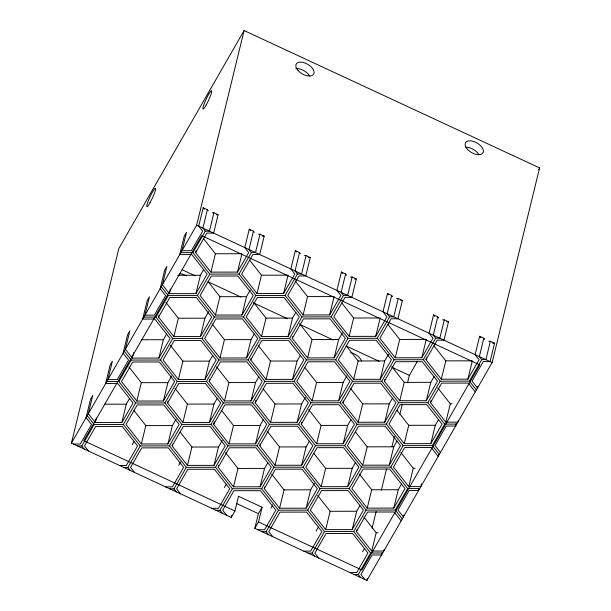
<?xml version="1.0" encoding="UTF-8"?>
<svg xmlns="http://www.w3.org/2000/svg" width="611" height="611" viewBox="0 0 611 611"><rect width="100%" height="100%" fill="white"/><g stroke="black" fill="none" stroke-linecap="round" stroke-linejoin="round"><path stroke-width="0.92" d="M71.418 443.097L118.862 248.448L244.095 30.55L539.582 167.903L492.138 362.552L366.906 580.45L254.825 528.347L258.407 513.66L262.088 507.252L238.519 496.292L234.937 510.987L231.248 517.395L71.418 443.097L196.643 225.199L244.095 30.55M208.328 210.955L207.366 209.733L203.18 207.793L198.705 226.154L202.631 231.149L191.403 250.678L181.994 250.693L186.47 232.333L184.224 236.236L179.749 254.596L191.816 254.588L207.144 274.087L195.925 293.616L169.369 293.647L162.396 284.787L166.879 266.419L164.634 270.329L160.151 288.69L165.589 295.602L154.362 315.139L144.952 315.146L149.428 296.786L147.182 300.688L142.707 319.057L154.774 319.041L170.102 338.54L158.883 358.069L132.327 358.099L125.354 349.24L129.83 330.879L127.584 334.782L123.109 353.143L128.547 360.055L117.32 379.591L107.91 379.599L112.386 361.238L110.14 365.141L105.665 383.509L117.732 383.494L133.061 402.993L121.841 422.529L95.285 422.56L96.401 417.962M132.327 358.099L133.664 352.593M121.841 422.529L126.317 404.161L129.585 398.464M136.841 401.037L121.513 381.539L132.732 362.002L159.288 361.972L174.624 381.478L163.397 401.007L136.841 401.037L141.317 382.677L128.936 366.921M158.554 317.086L169.774 297.549L196.337 297.519L211.666 317.025L200.439 336.554L173.883 336.585L158.554 317.086L158.997 315.245M169.369 293.647L170.484 289.056M158.883 358.069L163.358 339.708L166.627 334.011M141.355 443.976L126.026 424.469L137.254 404.94L163.809 404.91L179.138 424.408L167.91 443.945L141.355 443.976L145.83 425.607L134.038 410.607M173.883 336.585L178.359 318.224L165.978 302.468M254.405 232.371L253.443 231.157L249.257 229.209L244.782 247.57L248.708 252.564L237.48 272.101L210.925 272.132L195.596 252.626L196.039 250.793M207.366 209.733L202.89 228.102L205.288 231.149L209.436 231.141L213.911 212.781L218.104 214.728L213.629 233.089L206.824 233.096L195.596 252.626M163.397 401.007L167.872 382.646L171.615 376.132M167.582 402.955L178.809 383.425L205.365 383.395L220.693 402.893L209.474 422.422L182.918 422.453L167.582 402.955L168.033 401.122M195.925 293.616L200.4 275.255L203.677 269.558M178.397 379.523L163.068 360.016L174.295 340.487L200.851 340.457L216.179 359.955L204.952 379.492L178.397 379.523L182.872 361.154L170.492 345.406M167.91 443.945L172.386 425.577L176.128 419.07M210.925 272.132L215.4 253.764L203.02 238.015M172.103 445.893L183.323 426.356L209.886 426.325L225.215 445.831L213.987 465.361L187.432 465.391L172.103 445.893L172.546 444.052M200.439 336.554L204.914 318.194L208.656 311.679M182.918 422.453L187.394 404.092L175.013 388.344M215.439 315.062L200.11 295.564L211.337 276.035L237.893 276.004L253.221 295.503L242.002 315.032L215.439 315.062L219.922 296.702L208.13 281.702M204.952 379.492L209.436 361.124L212.704 355.426M187.432 465.391L191.907 447.031L180.115 432.03M209.145 381.44L220.372 361.903L246.928 361.872L262.256 381.379L251.029 400.908L224.474 400.938L209.145 381.44L209.588 379.599M237.48 272.101L241.956 253.733M219.96 358L204.632 338.502L215.851 318.973L242.407 318.942L257.743 338.441L246.516 357.97L219.96 358L224.436 339.64L212.055 323.891M253.443 231.157L248.967 249.517L251.365 252.564L255.513 252.557L259.988 234.196L264.173 236.144L259.698 254.504L252.893 254.512L241.673 274.049L257.002 293.547L283.557 293.517L294.785 273.988L290.851 268.985L295.327 250.625L299.52 252.572L300.475 253.794M209.474 422.422L213.949 404.062L217.226 398.364M213.659 424.37L224.886 404.841L251.442 404.81L266.77 424.309L255.551 443.846L228.988 443.876L213.659 424.37L214.331 421.621M242.002 315.032L246.477 296.671L250.22 290.164M224.474 400.938L228.949 382.578L216.569 366.821M213.987 465.361L218.463 447L222.205 440.485M257.002 293.547L261.477 275.187L249.685 260.187M218.18 467.308L229.4 447.779L255.956 447.748L271.292 467.247L260.065 486.776L233.509 486.807L218.18 467.308L218.623 465.475M246.516 357.97L250.991 339.609L254.268 333.911M228.988 443.876L233.471 425.508L221.678 410.508M250.701 359.917L261.928 340.388L288.484 340.358L303.812 359.856L292.593 379.385L266.037 379.416L250.701 359.917L251.152 358.084M261.516 336.485L246.187 316.979L257.414 297.45L283.97 297.42L299.298 316.918L288.071 336.455L261.516 336.485L265.991 318.117L253.611 302.369M251.029 400.908L255.505 382.547L258.781 376.85M233.509 486.807L237.985 468.446L225.604 452.698M255.222 402.855L266.442 383.318L292.997 383.288L308.334 402.794L297.106 422.323L270.551 422.354L255.222 402.855L255.894 400.098M283.557 293.517L288.033 275.156M231.248 517.395L231.699 515.554M266.037 379.416L270.513 361.055L258.125 345.307M299.52 252.572L295.044 270.933L297.435 273.98L301.59 273.98L306.065 255.612L310.251 257.559L305.775 275.928L298.97 275.935L287.743 295.464L303.079 314.963L329.635 314.932L340.854 295.403L336.928 290.408L341.404 272.04L345.597 273.988L346.552 275.21M255.551 443.846L260.026 425.477L263.295 419.78M259.736 445.793L270.963 426.257L297.519 426.226L312.847 445.732L301.62 465.261L275.065 465.292L259.736 445.793L260.187 443.953M288.071 336.455L292.547 318.087L295.823 312.397M270.551 422.354L275.026 403.993L263.234 388.993M292.264 338.402L303.484 318.866L330.039 318.835L345.375 338.341L334.148 357.87L307.593 357.901L292.264 338.402L292.707 336.562M260.065 486.776L264.54 468.416L267.817 462.718M303.079 314.963L307.554 296.602L295.174 280.854M264.25 488.724L275.477 469.195L302.033 469.164L317.361 488.663L306.142 508.199L279.586 508.23L264.25 488.724L264.7 486.891M292.593 379.385L297.068 361.025L300.337 355.327M254.825 528.347L258.506 521.939L262.088 507.252M275.065 465.292L279.54 446.931L267.16 431.175M307.593 357.901L312.068 339.54L299.688 323.784M297.106 422.323L301.582 403.963L305.324 397.448M279.586 508.23L284.062 489.862L271.674 474.113M301.292 424.271L312.519 404.742L339.074 404.711L354.403 424.21L343.183 443.739L316.628 443.769L301.292 424.271L301.742 422.438M329.635 314.932L334.11 296.572M312.106 400.839L296.778 381.333L308.005 361.804L334.561 361.773L349.889 381.272L338.662 400.808L312.106 400.839L316.582 382.471L304.79 367.471M345.597 273.988L341.121 292.356L343.512 295.403L347.659 295.396L352.142 277.035L356.328 278.983L351.852 297.343L345.047 297.351L333.82 316.88L349.148 336.386L375.704 336.356L386.931 316.819L383.005 311.824L387.481 293.463L391.666 295.411L392.629 296.625M301.62 465.261L306.096 446.901L309.372 441.203M334.148 357.87L338.624 339.51L342.366 332.995M316.628 443.769L321.103 425.409L308.715 409.66M306.142 508.199L310.617 489.831L314.36 483.324M349.148 336.386L353.632 318.018L341.832 303.018M338.662 400.808L343.138 382.44L346.88 375.933M321.142 486.707L305.813 467.209L317.033 447.672L343.588 447.642L358.924 467.148L347.697 486.677L321.142 486.707L325.617 468.347L313.825 453.347M342.855 402.756L354.082 383.219L380.638 383.189L395.966 402.695L384.739 422.224L358.183 422.254L342.855 402.756L343.298 400.915M353.67 379.316L338.334 359.818L349.561 340.289L376.116 340.258L391.452 359.757L380.225 379.286L353.67 379.316L358.145 360.956L346.353 345.956M343.183 443.739L347.659 425.378L350.928 419.681M325.655 529.645L310.327 510.147L321.554 490.61L348.11 490.58L363.438 510.086L352.211 529.615L325.655 529.645L330.131 511.285L317.751 495.529M375.704 336.356L380.187 317.987M358.183 422.254L362.659 403.894L350.279 388.138M391.666 295.411L387.191 313.771L389.589 316.819L393.736 316.811L398.212 298.451L402.405 300.398L397.929 318.759L391.124 318.766L379.897 338.295L395.225 357.802L421.781 357.771L433.008 338.234L429.082 333.239L433.558 314.879L437.743 316.826L438.706 318.041M347.697 486.677L352.173 468.316L355.449 462.619M380.225 379.286L384.701 360.925L388.443 354.411M362.697 465.192L347.369 445.686L358.596 426.157L385.151 426.127L400.48 445.625L389.253 465.162L362.697 465.192L367.18 446.824L355.381 431.824M384.411 381.233L395.638 361.704L422.193 361.674L437.522 381.172L426.302 400.701L399.747 400.732L384.411 381.233L384.861 379.4M352.211 529.615L356.687 511.254L359.963 505.557M395.225 357.802L399.701 339.433L387.909 324.433M384.25 549.213L383.8 551.046L371.732 551.061L356.404 531.562L356.847 529.722M384.739 422.224L389.215 403.863L392.491 398.166M367.219 508.123L351.883 488.624L363.11 469.095L389.665 469.065L405.001 488.563L393.774 508.092L367.219 508.123L371.694 489.762L359.314 474.014M399.747 400.732L404.222 382.371L391.834 366.623M372.068 528.294L376.132 511.606M381.325 490.289L386.526 468.973M391.949 446.725L394.431 436.529M399.854 414.281L402.344 404.085M407.537 382.769L409.347 375.353L417.428 361.3M389.253 465.162L393.736 446.794L397.005 441.096M371.732 551.061L376.208 532.7L363.828 516.944M366.906 580.45L367.356 578.594M421.781 357.771L426.257 339.403M404.261 443.67L388.932 424.171L400.152 404.642L426.707 404.612L442.043 424.11L430.816 443.639L404.261 443.67L408.736 425.309L396.944 410.309M484.775 339.464L483.82 338.242L479.627 336.294L475.152 354.655L479.085 359.658L467.858 379.187L441.302 379.217L425.974 359.719L426.417 357.878M437.743 316.826L433.268 335.187L435.666 338.234L439.813 338.227L444.289 319.866L448.474 321.814L443.998 340.174L437.193 340.182L425.974 359.719M382.005 553.115L381.554 554.956L372.145 554.964L360.918 574.493L364.843 579.495M393.774 508.092L398.25 489.732L401.526 484.034M426.302 400.701L430.778 382.341L434.047 376.643M421.514 483.836L420.842 486.593L408.774 486.608L413.25 468.247L400.869 452.491M458.334 420.307L457.891 422.14L445.816 422.155L430.488 402.649L430.938 400.816M403.84 515.119L403.397 516.952L397.96 510.04L409.187 490.511L418.604 490.503L419.047 488.663M441.302 379.217L445.778 360.857L433.986 345.857M430.816 443.639L435.292 425.279L438.568 419.581M445.816 422.155L450.292 403.787L437.911 388.038M438.645 454.569L438.194 456.409L431.229 447.542L404.673 447.573L393.446 467.11L408.774 486.608M456.318 423.293L455.646 426.043L446.229 426.058L435.001 445.587L440.439 452.499M467.858 379.187L472.334 360.826L445.778 360.857M483.82 338.242L479.345 356.603L481.735 359.65L485.89 359.65L490.366 341.282L494.551 343.229L490.075 361.597L483.27 361.605L472.043 381.134L477.481 388.046L477.932 386.213M77.666 445.999L81.813 445.992L94.163 424.508L123.369 424.477L140.232 445.931L169.446 445.893L186.309 467.346L215.523 467.308L232.386 488.762L261.6 488.731L278.463 510.177L307.669 510.147L324.533 531.601L353.746 531.562L370.61 553.016L382.677 553.001M106.788 381.554L118.855 381.539L131.205 360.055L160.41 360.024L177.274 381.47L206.487 381.44L223.351 402.893L252.564 402.855L269.428 424.309L298.642 424.271L315.505 445.725L344.711 445.694L361.575 467.14L390.788 467.11L407.652 488.563L419.726 488.548M143.829 317.101L155.897 317.086L168.246 295.602L197.452 295.571L214.324 317.017L243.529 316.987L260.393 338.433L289.606 338.402L306.47 359.856L335.683 359.818L352.547 381.272L381.76 381.241L398.624 402.687L427.83 402.657L444.693 424.103L456.768 424.095M180.871 252.649L192.939 252.633L205.288 231.149M123.369 424.477L135.718 402.993L164.932 402.955L181.795 424.408L211.001 424.378L227.872 445.824L257.078 445.793L273.942 467.247L303.155 467.209L320.019 488.663L349.232 488.624L366.096 510.078L395.309 510.048L402.275 518.907M160.41 360.024L172.76 338.54L201.974 338.502L218.837 359.955L248.051 359.925L264.914 381.371L294.12 381.34L310.984 402.786L340.197 402.756L357.061 424.21L386.274 424.171L403.138 445.625L432.351 445.595L439.317 454.454M197.452 295.571L209.802 274.079L239.016 274.049L255.879 295.503L285.093 295.464L301.956 316.918L331.162 316.888L348.026 338.334L377.239 338.303L394.103 359.757L423.316 359.719L440.18 381.172L469.393 381.134L476.359 390.001M132.236 444.655L134.107 441.402M123.735 467.415L127.89 467.415L140.232 445.931M164.932 402.955L177.274 381.47M201.974 338.502L214.324 317.017M239.016 274.049L251.365 252.564M169.446 445.893L181.795 424.408M206.487 381.44L218.837 359.955M243.529 316.987L255.879 295.503M178.779 465.261L180.65 462.008M169.812 488.831L173.959 488.831L186.309 467.346M211.001 424.378L223.351 402.893M248.051 359.925L260.393 338.433M285.093 295.464L297.435 273.98M215.523 467.308L227.872 445.824M252.564 402.855L264.914 381.371M289.606 338.402L301.956 316.918M224.382 487.494L226.253 484.24M215.889 510.254L220.036 510.246L232.386 488.762M257.078 445.793L269.428 424.309M294.12 381.34L306.47 359.856M331.162 316.888L343.512 295.403M261.6 488.731L273.942 467.247M298.642 424.271L310.984 402.786M335.683 359.818L348.026 338.334M270.925 508.092L272.796 504.839M261.966 531.669L266.113 531.662L278.463 510.177M303.155 467.209L315.505 445.725M340.197 402.756L352.547 381.272M377.239 338.303L389.589 316.819M307.669 510.147L320.019 488.663M344.711 445.694L357.061 424.21M381.76 381.241L394.103 359.757M316.07 531.142L318.407 527.072M308.036 553.085L312.19 553.085L324.533 531.601M349.232 488.624L361.575 467.14M386.274 424.171L398.624 402.687M423.316 359.719L435.666 338.234M538.635 169.553L539.582 167.903M353.746 531.562L366.096 510.078M390.788 467.11L403.138 445.625M427.83 402.657L440.18 381.172M356.404 531.562L367.631 512.026L394.187 511.995L401.152 520.862M430.488 402.649L441.715 383.12L468.27 383.089L475.236 391.957M362.606 551.748L364.477 548.487M354.113 574.508L358.26 574.5L370.61 553.016M395.309 510.048L407.652 488.563M432.351 445.595L444.693 424.103M469.393 381.134L481.735 359.65M212.254 212.781L213.911 212.781M216.401 214.728L218.104 214.728M258.331 234.196L259.988 234.196M262.478 236.144L264.173 236.144M215.4 253.764L241.009 253.741M304.4 255.619L306.065 255.612M308.547 257.567L310.251 257.559M177.641 275.278L200.4 275.255M261.477 275.187L287.086 275.156M350.477 277.035L352.142 277.035M354.624 278.983L356.328 278.983M219.922 296.702L246.477 296.671M307.554 296.602L333.163 296.572M396.554 298.451L398.212 298.451M400.701 300.398L402.405 300.398M178.359 318.224L204.914 318.194M265.991 318.117L292.547 318.087M353.632 318.018L379.232 317.987M442.631 319.866L444.289 319.866M446.778 321.814L448.474 321.814M141.546 339.731L163.358 339.708M224.436 339.64L250.991 339.609M312.068 339.54L338.624 339.51M399.701 339.433L425.309 339.411M488.701 341.289L490.366 341.282M492.848 343.237L494.551 343.229M182.872 361.154L209.436 361.124M270.513 361.055L297.068 361.025M358.145 360.956L384.701 360.925M141.317 382.677L167.872 382.646M228.949 382.578L255.505 382.547M316.582 382.471L343.138 382.44M404.222 382.371L430.778 382.341M104.504 404.192L126.317 404.161M187.394 404.092L213.949 404.062M275.026 403.993L301.582 403.963M362.659 403.894L389.215 403.863M450.292 403.787L452.155 403.787M145.83 425.607L172.386 425.577M233.471 425.508L260.026 425.477M321.103 425.409L347.659 425.378M408.736 425.309L435.292 425.279M73.473 444.052L80.278 444.044L91.505 424.515L86.067 417.603L90.543 399.235L92.788 395.332L88.312 413.693L95.285 422.56M191.907 447.031L218.463 447M279.54 446.931L306.096 446.901M367.18 446.824L393.736 446.794M119.55 465.467L126.355 465.46L137.582 445.931L122.246 426.432L95.69 426.463L84.471 445.992L88.396 450.987M237.985 468.446L264.54 468.416M325.617 468.347L352.173 468.316M413.25 468.247L415.106 468.24M165.627 486.891L172.432 486.883L183.651 467.346L168.323 447.848L141.767 447.878L130.54 467.407L134.473 472.402M284.062 489.862L310.617 489.831M371.694 489.762L398.25 489.732M211.696 508.306L218.501 508.299L229.728 488.762L214.4 469.263L187.844 469.294L176.617 488.823L180.543 493.825M330.131 511.285L356.687 511.254M257.773 529.722L264.578 529.714L275.805 510.185L260.477 490.679L233.921 490.709L222.694 510.246L226.62 515.241M376.208 532.7L378.064 532.7M303.85 551.137L310.655 551.13L321.882 531.601L306.546 512.102L279.991 512.133L268.771 531.662L272.697 536.657M349.927 572.56L356.732 572.553L367.952 553.016L352.623 533.518L326.068 533.548L314.841 553.077L318.774 558.08M196.643 225.199L492.138 362.552M182.2 269.764L195.153 275.79M208.107 281.808L240.925 297.068M253.886 303.087L287.567 318.743M300.52 324.769L333.339 340.022M346.3 346.047L379.118 361.3M392.071 367.326L409.347 375.353M236.518 503.487L258.407 513.66M234.937 510.987L83.791 440.73L201.653 235.647L479.757 364.92L361.895 570.002L258.506 521.939M479.627 336.294L480.75 337.723M433.558 314.879L434.681 316.307M387.481 293.463L388.604 294.892M341.404 272.04L342.527 273.468M295.327 250.625L296.45 252.053M249.257 229.209L250.38 230.637M203.18 207.793L204.303 209.222M192.939 252.633L209.802 274.079M161.273 286.735L168.246 295.602M155.897 317.086L172.76 338.54M358.26 574.5L360.658 577.548M312.19 553.085L314.581 556.132M124.232 351.195L131.205 360.055M266.113 531.662L268.512 534.709M118.855 381.539L135.718 402.993M220.036 510.246L222.435 513.293M173.959 488.831L176.358 491.878M87.19 415.648L94.163 424.508M127.89 467.415L130.28 470.462M81.813 445.992L84.203 449.039M295.816 68.6A10.089 5.514 29.9 0 1 309.601 75.985M465.888 147.228A10.089 5.514 29.9 0 1 478.887 154.675M350.607 352.57A10.089 5.514 29.9 0 1 361.62 361.132M179.573 273.636A10.089 5.514 29.9 0 1 186.386 275.905M150.069 202.608A10.089 1.321 -65.1 0 0 155.438 188.364A10.089 1.321 -65.1 0 0 148.03 201.561A10.089 1.321 -65.1 0 0 150.069 202.608M206.197 104.947A10.089 1.321 -65.1 0 0 211.566 90.711A10.089 1.321 -65.1 0 0 204.158 103.901A10.089 1.321 -65.1 0 0 206.197 104.947M298.053 70.517A10.089 5.514 29.9 0 0 313.634 74.214A10.089 5.514 29.9 0 0 303.193 62.467A10.089 5.514 29.9 0 0 298.053 70.517M467.331 149.206A10.089 5.514 29.9 0 0 482.919 152.903A10.089 5.514 29.9 0 0 472.479 141.156A10.089 5.514 29.9 0 0 467.331 149.206"/></g></svg>
